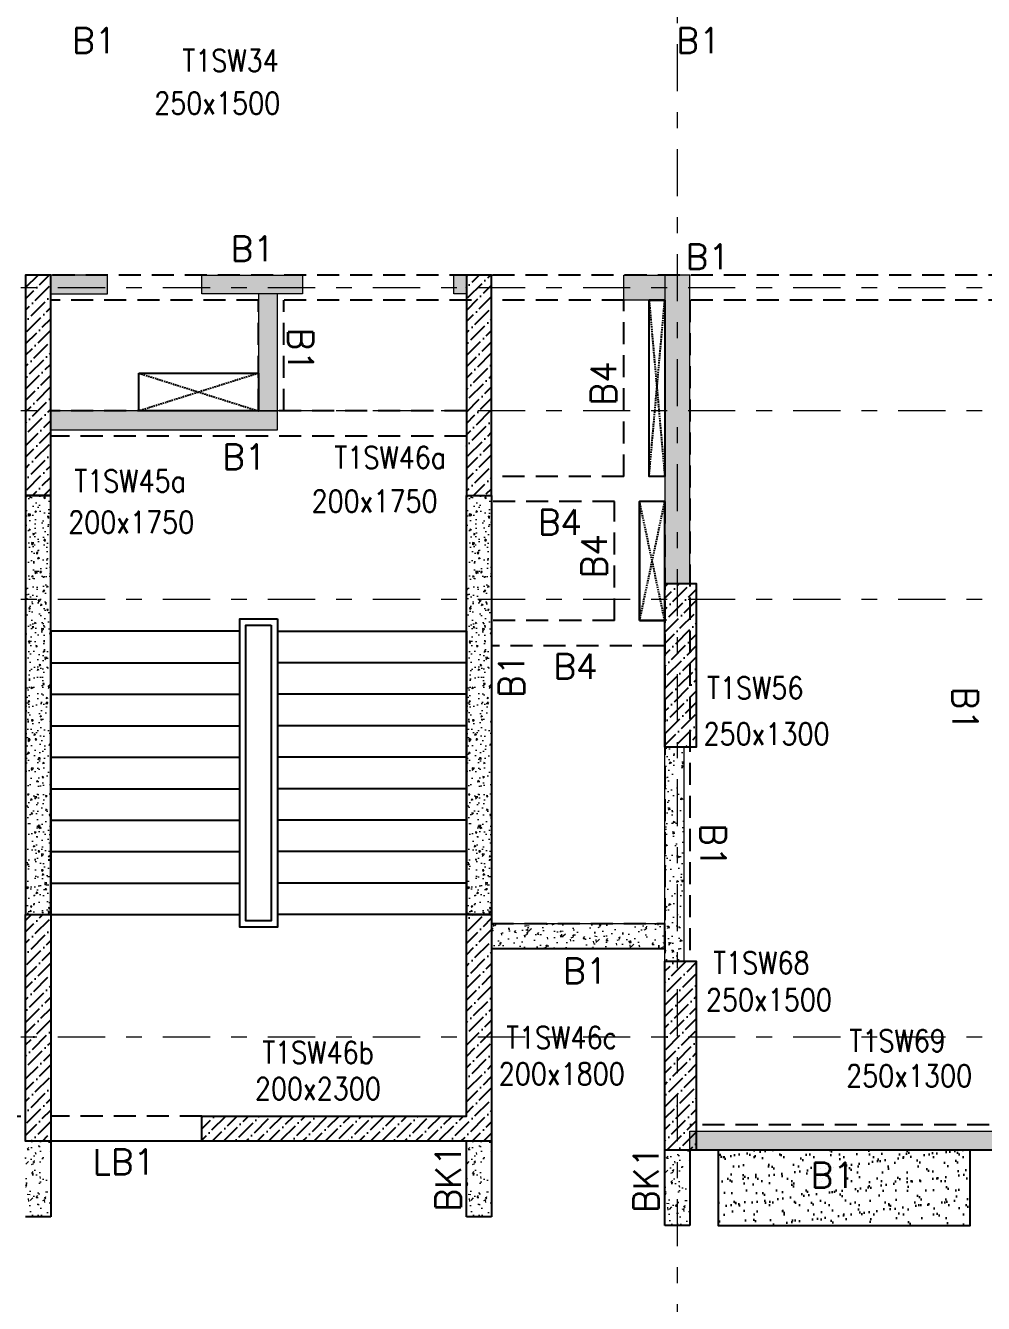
# Model space of a CAD drawing. Header units: millimetres. Extents: x 1078357 to 1340092, y -4684019 to -4550360.
# Drawn here: x 1126851 to 1134455, y -4590830 to -4580680 of the extents above; entities that cross this region are included whole.
import ezdxf

# ---------------------------------------------------------------- set-up
doc = ezdxf.new("R2010")
doc.units = ezdxf.units.MM
for name, pattern in [('CONTINOUS', [0]), ('DGN STYLE 7', [8.34, 3.75, -1.67, 1.25, -1.67]), ('HIDDEN', [0.375, 0.25, -0.125]), ('New Retail block$0$CONTINOUS', [0])]:
    doc.linetypes.add(name, pattern=pattern)
for name, color, linetype, lineweight in [('GRID LINE', 8, 'Continuous', 0), ('HATCH', 8, 'Continuous', 30), ('S-COL-IDEN', 30, 'Continuous', 25), ('S-NON STR RCC WALL', 8, 'Continuous', 0)]:
    doc.layers.add(name, color=color, linetype=linetype, lineweight=lineweight)
for name, color, linetype in [('S-BEAM', 3, 'Continuous'), ('S-BEAM-IDEN', 6, 'Continuous'), ('S-COL', 1, 'Continuous'), ('S-COL_STOP', 12, 'Continuous'), ('S-CUTOUT', 8, 'Continuous'), ('S-SLAB-PROJECTION', 2, 'New Retail block$0$CONTINOUS'), ('S-STAIR', 21, 'Continuous')]:
    doc.layers.add(name, color=color, linetype=linetype)
doc.styles.add('ROMANS', font='romans.shx', dxfattribs={"width": 0.85})
pattern_1 = [(230, (2269361.92, -9113557.24), (-182.184669, 15.9390855), [19.05, -209.55]), (175, (2269361.92, -9113557.24), (35.2434214, -191.056845), [15.24, -167.640584]), (280.4514447, (2269346.74, -9113555.9), (-146.941247, -175.117752), [16.190009, -178.0902446]), (226.1842, (2269361.92, -9113608.04), (-271.079041, 42.042328), [28.575, -314.325]), (276.6355576, (2269339.33, -9113604.53), (-237.404134, -247.426125), [24.285023, -267.135608]), (171.184151, (2269361.92, -9113608.04), (-237.404134, -247.426125), [22.859967, -251.459732]), (201, (2269336.52, -9113595.34), (-151.6143913, 102.265198), [19.05, -209.55]), (146, (2269336.52, -9113595.34), (-61.802028, -184.187966), [15.24, -167.64]), (251.451445, (2269323.88, -9113586.81), (-213.416419, -81.922769), [16.190009, -178.0899376]), (217.5, (2269361.92, -9113557.236), (-3.08860325, -84.5550389), [0, -165.608, 0, -170.18, 0, -168.275]), (187.5, (2269361.92, -9113557.24), (-66.8196625, -100.1805748), [0, -97.028, 0, -161.798, 0, -64.135]), (147.5, (2269418.56, -9113557.236), (-135.5905952, 5.728744), [0, -63.5, 0, -198.12, 0, -262.89]), (137.5, (2269443.96, -9113557.24), (-148.1291814, -25.426491), [0, -82.55, 0, -131.572, 0, -186.69])]
pattern_2 = [(45, (2236684.96, -9406181.02), (33.67596045, 123.4785217), [158.75, -31.75, 0, -31.75])]

msp = doc.modelspace()

# ---------------------------------------------------------------- hatches: boundary and pattern name
at = {"layer": 'HATCH'}
h = msp.add_hatch(dxfattribs=at)
h.set_pattern_fill('AR-SAND', color=8, scale=3, angle=179.97015)
h.set_pattern_definition([(37.47015413, (-3919682.55, 18781897.14), (-4.72361136, 146.8264517), [0, -115.824, 0, -129.54, 0, -123.825]), (7.4701541, (-3919682.55, 18781897.14), (134.9689868, 214.9772528), [0, -62.484, 0, -104.394, 0, -40.005]), (327.4701541, (-3919776.28, 18781897.19), (237.2979035, 0.3075449), [0, -38.1, 0, -137.16, 0, -179.07]), (317.4701541, (-3919776.28, 18781897.19), (229.1017424, 66.759465), [0, -19.05, 0, -89.916, 0, -102.87])])
h.paths.add_polyline_path([(1134350.4, -4589611.5), (1132350.4, -4589611.5), (1132350.4, -4590211.5), (1134350.4, -4590211.5)])
at = {"layer": 'S-COL_STOP', "lineweight": 25}
h = msp.add_hatch(dxfattribs=at)
h.set_pattern_fill('ANSI36', color=8, scale=20)
h.set_pattern_definition(pattern_2)
h.paths.add_polyline_path([(1127050.6, -4584411.5), (1127050.6, -4582661.5), (1126850.6, -4582661.5), (1126850.6, -4584411.5), (1127050.6, -4584411.5)], is_closed=False)
h = msp.add_hatch(dxfattribs=at)
h.set_pattern_fill('ANSI36', color=8, scale=20)
h.set_pattern_definition(pattern_2)
h.paths.add_polyline_path([(1130350.6, -4582661.6), (1130350.6, -4584411.5), (1130550.6, -4584411.5), (1130550.6, -4582661.6), (1130350.6, -4582661.6)], is_closed=False)
h = msp.add_hatch(dxfattribs=at)
h.set_pattern_fill('ANSI36', color=8, scale=20)
h.set_pattern_definition(pattern_2)
h.paths.add_polyline_path([(1131925.6, -4585111.6), (1132175.6, -4585111.6), (1132175.6, -4586411.6), (1131925.6, -4586411.6)])
h = msp.add_hatch(dxfattribs=at)
h.set_pattern_fill('ANSI36', color=8, scale=20)
h.set_pattern_definition(pattern_2)
h.paths.add_polyline_path([(1127050.6, -4589541.5), (1127050.6, -4587741.5), (1126850.6, -4587741.5), (1126850.6, -4589541.5)])
h = msp.add_hatch(dxfattribs=at)
h.set_pattern_fill('ANSI36', color=8, scale=20)
h.set_pattern_definition(pattern_2)
h.paths.add_polyline_path([(1130550.6, -4589541.6), (1130550.6, -4587741.5), (1130350.6, -4587741.5), (1130350.6, -4589341.6), (1128250.6, -4589341.5), (1128250.6, -4589541.5)])
h = msp.add_hatch(dxfattribs=at)
h.set_pattern_fill('ANSI36', color=8, scale=20)
h.set_pattern_definition(pattern_2)
h.paths.add_polyline_path([(1131925.6, -4588111.5), (1132175.6, -4588111.5), (1132175.6, -4589611.5), (1131925.6, -4589611.5)])
at = {"layer": 'S-NON STR RCC WALL', "ltscale": 700}
h = msp.add_hatch(dxfattribs=at)
h.set_pattern_fill('AR-CONC', color=256)
h.set_pattern_definition(pattern_1)
h.paths.add_polyline_path([(1129050.4, -4582811.5), (1128250.4, -4582811.5), (1128250.4, -4582661.5), (1129050.4, -4582661.5)])
h.paths.add_polyline_path([(1127500.4, -4582661.5), (1127050.4, -4582661.5), (1127050.4, -4582811.5), (1127500.4, -4582811.5)])
h.paths.add_polyline_path([(1128700.4, -4583741.4), (1128850.4, -4583741.4), (1128850.4, -4582811.5), (1128700.4, -4582811.5)])
h.paths.add_polyline_path([(1127050.4, -4583891.5), (1128850.4, -4583891.5), (1128850.4, -4583741.5), (1127050.4, -4583741.5)])
h.paths.add_polyline_path([(1132125.4, -4582663.5), (1131925.4, -4582663.5), (1131925.4, -4585111.5), (1132125.4, -4585111.5)])
h.paths.add_polyline_path([(1130250.4, -4582661.5), (1130350.4, -4582661.5), (1130350.4, -4582811.5), (1130250.4, -4582811.5)])
h.paths.add_polyline_path([(1131600.4, -4582661.5), (1131925.4, -4582661.5), (1131925.4, -4582861.5), (1131600.4, -4582861.5)])
at = {"layer": 'S-NON STR RCC WALL'}
h = msp.add_hatch(dxfattribs=at)
h.set_pattern_fill('AR-CONC', color=8, scale=20, angle=180)
h.set_pattern_definition([(230, (3663693.8, -7797357.39), (-143.4520365, 12.550427), [15, -165]), (175, (3663693.8, -7797357.39), (27.7502667, -150.438427), [12, -132]), (280.4514445, (3663681.85, -7797356.34), (-115.7017693, -137.887998), [12.7480384, -140.2284224]), (226.1842, (3663693.8, -7797397.39), (-213.448266, 33.103856), [22.5, -247.5]), (276.6356355, (3663676.01, -7797394.63), (-186.932389, -194.82372), [19.122068, -210.342752]), (171.184164, (3663693.8, -7797397.39), (-186.932389, -194.82372), [18, -198]), (201, (3663673.8, -7797387.39), (-119.3814104, 80.523778), [15, -165]), (146, (3663673.8, -7797387.39), (-48.6630664, -145.030009), [12, -132]), (251.4514447, (3663663.85, -7797380.68), (-168.0444753, -64.5062306), [12.748038, -140.2284224]), (217.5, (3663693.8, -7797357.386), (-2.43197106, -66.57877077), [0, -130.4, 0, -134, 0, -132.5]), (187.5, (3663693.8, -7797357.386), (-52.6139075, -78.8823424), [0, -76.4, 0, -127.4, 0, -50.5]), (147.5, (3663738.4, -7797357.386), (-106.7644872, 4.51097435), [0, -50, 0, -156, 0, -207]), (137.5, (3663758.4, -7797357.39), (-116.6372339, -20.0209965), [0, -65, 0, -103.6, 0, -147])])
h.paths.add_polyline_path([(1127050.6, -4587741.5), (1127050.6, -4584411.5), (1126851.1, -4584411.5), (1126851.1, -4587741.5)])
h = msp.add_hatch(dxfattribs=at)
h.set_pattern_fill('AR-CONC', color=8, scale=20, angle=180)
h.set_pattern_definition([(230, (3667193.8, -7797357.39), (-143.4520365, 12.550427), [15, -165]), (175, (3667193.8, -7797357.39), (27.7502667, -150.438427), [12, -132]), (280.4514445, (3667181.85, -7797356.34), (-115.7017693, -137.887998), [12.7480384, -140.2284224]), (226.1842, (3667193.8, -7797397.39), (-213.448266, 33.103856), [22.5, -247.5]), (276.6356355, (3667176.01, -7797394.63), (-186.932389, -194.82372), [19.122068, -210.342752]), (171.184164, (3667193.8, -7797397.39), (-186.932389, -194.82372), [18, -198]), (201, (3667173.8, -7797387.39), (-119.3814104, 80.523778), [15, -165]), (146, (3667173.8, -7797387.39), (-48.6630664, -145.030009), [12, -132]), (251.4514447, (3667163.85, -7797380.68), (-168.0444753, -64.5062306), [12.748038, -140.2284224]), (217.5, (3667193.8, -7797357.387), (-2.43197106, -66.57877077), [0, -130.4, 0, -134, 0, -132.5]), (187.5, (3667193.8, -7797357.39), (-52.6139075, -78.8823424), [0, -76.4, 0, -127.4, 0, -50.5]), (147.5, (3667238.4, -7797357.387), (-106.7644872, 4.51097435), [0, -50, 0, -156, 0, -207]), (137.5, (3667258.4, -7797357.39), (-116.6372339, -20.0209965), [0, -65, 0, -103.6, 0, -147])])
h.paths.add_polyline_path([(1130550.6, -4587741.5), (1130550.6, -4584411.5), (1130351.1, -4584411.5), (1130351.1, -4587741.5)])
at = {"layer": 'S-NON STR RCC WALL', "ltscale": 700}
h = msp.add_hatch(dxfattribs=at)
h.set_pattern_fill('AR-CONC', color=256)
h.set_pattern_definition(pattern_1)
h.paths.add_polyline_path([(1131925.4, -4586411.5), (1132075.4, -4586411.5), (1132075.4, -4588111.4), (1131925.4, -4588111.4)])
at = {"layer": 'S-NON STR RCC WALL'}
h = msp.add_hatch(dxfattribs=at)
h.set_pattern_fill('AR-CONC', color=256)
h.set_pattern_definition([(50, (-7420169.34, 32981026.75), (182.184669, -15.93908554), [19.05, -209.55]), (355, (-7420169.34, 32981026.75), (-35.2434214, 191.0568452), [15.24, -167.6405842]), (100.4514447, (-7420154.16, 32981025.43), (146.9412471, 175.1177519), [16.1900088, -178.0902446]), (46.1842, (-7420169.34, 32981077.55), (271.0790409, -42.0423279), [28.575, -314.325]), (96.6355576, (-7420146.75, 32981074.05), (237.404134, 247.4261246), [24.2850231, -267.1356082]), (351.1841512, (-7420169.34, 32981077.55), (237.404134, 247.4261246), [22.859967, -251.459732]), (21, (-7420143.94, 32981064.85), (151.61439127, -102.2651982), [19.05, -209.55]), (326, (-7420143.94, 32981064.85), (61.80202835, 184.1879661), [15.24, -167.64]), (71.451445, (-7420131.3, 32981056.33), (213.4164193, 81.9227689), [16.1900088, -178.0899376]), (37.5, (-7420169.34, 32981026.755), (3.08860325, 84.55503887), [0, -165.608, 0, -170.18, 0, -168.275]), (7.5, (-7420169.34, 32981026.755), (66.8196625, 100.18057482), [0, -97.028, 0, -161.798, 0, -64.135]), (327.5, (-7420225.98, 32981026.755), (135.59059517, -5.72874399), [0, -63.5, 0, -198.12, 0, -262.89]), (317.5, (-7420251.38, 32981026.75), (148.1291814, 25.42649103), [0, -82.55, 0, -131.572, 0, -186.69])])
h.paths.add_polyline_path([(1131925.4, -4588761.4), (1131925.4, -4588761.4), (1131925.4, -4588011.4), (1130550.4, -4588011.4), (1130550.4, -4587811.5), (1131925.4, -4587811.5)])
h = msp.add_hatch(dxfattribs=at)
h.set_pattern_fill('AR-CONC', color=256, angle=180)
h.set_pattern_definition([(50, (-8503321.86, 37649565.84), (182.184669, -15.93908554), [19.05, -209.55]), (355, (-8503321.86, 37649565.84), (-35.2434214, 191.0568452), [15.24, -167.6405842]), (100.4514447, (-8503306.68, 37649564.51), (146.9412471, 175.1177519), [16.1900088, -178.0902446]), (46.1842, (-8503321.86, 37649616.64), (271.0790409, -42.0423279), [28.575, -314.325]), (96.6355576, (-8503299.27, 37649613.14), (237.404134, 247.4261246), [24.2850231, -267.1356082]), (351.1841512, (-8503321.86, 37649616.64), (237.404134, 247.4261246), [22.859967, -251.459732]), (21, (-8503296.46, 37649603.94), (151.61439127, -102.2651982), [19.05, -209.55]), (326, (-8503296.46, 37649603.94), (61.80202835, 184.1879661), [15.24, -167.64]), (71.451445, (-8503283.83, 37649595.42), (213.4164193, 81.9227689), [16.1900088, -178.0899376]), (37.5, (-8503321.86, 37649565.84), (3.08860325, 84.55503887), [0, -165.608, 0, -170.18, 0, -168.275]), (7.5, (-8503321.86, 37649565.84), (66.81966251, 100.18057482), [0, -97.028, 0, -161.798, 0, -64.135]), (327.5, (-8503378.503, 37649565.84), (135.59059517, -5.72874399), [0, -63.5, 0, -198.12, 0, -262.89]), (317.5, (-8503403.9, 37649565.84), (148.1291814, 25.42649103), [0, -82.55, 0, -131.572, 0, -186.69])])
h.paths.add_polyline_path([(1127050.4, -4589541.4), (1126850.4, -4589541.4), (1126850.4, -4590141.4), (1127050.4, -4590141.4), (1127050.4, -4590141.4), (1127050.4, -4589541.5)], is_closed=False)
h = msp.add_hatch(dxfattribs=at)
h.set_pattern_fill('AR-CONC', color=256, angle=180)
h.set_pattern_definition([(50, (-8499821.86, 37649565.84), (182.184669, -15.93908554), [19.05, -209.55]), (355, (-8499821.86, 37649565.84), (-35.2434214, 191.0568452), [15.24, -167.6405842]), (100.4514447, (-8499806.68, 37649564.51), (146.9412471, 175.1177519), [16.1900088, -178.0902446]), (46.1842, (-8499821.86, 37649616.64), (271.0790409, -42.0423279), [28.575, -314.325]), (96.6355576, (-8499799.27, 37649613.14), (237.404134, 247.4261246), [24.2850231, -267.1356082]), (351.1841512, (-8499821.86, 37649616.64), (237.404134, 247.4261246), [22.859967, -251.459732]), (21, (-8499796.46, 37649603.94), (151.61439127, -102.2651982), [19.05, -209.55]), (326, (-8499796.46, 37649603.94), (61.80202835, 184.1879661), [15.24, -167.64]), (71.451445, (-8499783.83, 37649595.42), (213.4164193, 81.9227689), [16.1900088, -178.0899376]), (37.5, (-8499821.86, 37649565.84), (3.08860325, 84.55503887), [0, -165.608, 0, -170.18, 0, -168.275]), (7.5, (-8499821.86, 37649565.84), (66.81966251, 100.18057482), [0, -97.028, 0, -161.798, 0, -64.135]), (327.5, (-8499878.503, 37649565.84), (135.59059517, -5.72874399), [0, -63.5, 0, -198.12, 0, -262.89]), (317.5, (-8499903.9, 37649565.84), (148.1291814, 25.42649103), [0, -82.55, 0, -131.572, 0, -186.69])])
h.paths.add_polyline_path([(1130550.4, -4589541.4), (1130350.4, -4589541.4), (1130350.4, -4590141.4), (1130550.4, -4590141.4), (1130550.4, -4590141.4), (1130550.4, -4589541.5)], is_closed=False)
h = msp.add_hatch(dxfattribs=at)
h.set_pattern_fill('AR-CONC', color=256)
h.set_pattern_definition([(50, (-6322944.62, 28297957.53), (182.184669, -15.93908554), [19.05, -209.55]), (355, (-6322944.62, 28297957.53), (-35.2434214, 191.0568452), [15.24, -167.6405842]), (100.4514447, (-6322929.44, 28297956.2), (146.9412471, 175.1177519), [16.1900088, -178.0902446]), (46.1842, (-6322944.62, 28298008.33), (271.0790409, -42.042328), [28.575, -314.325]), (96.6355576, (-6322922.03, 28298004.83), (237.404134, 247.4261246), [24.2850231, -267.1356082]), (351.1841512, (-6322944.62, 28298008.33), (237.404134, 247.4261246), [22.859967, -251.459732]), (21, (-6322919.22, 28297995.63), (151.6143913, -102.2651982), [19.05, -209.55]), (326, (-6322919.22, 28297995.63), (61.8020283, 184.1879661), [15.24, -167.64]), (71.451445, (-6322906.59, 28297987.11), (213.4164193, 81.9227689), [16.1900088, -178.0899376]), (37.5, (-6322944.623, 28297957.53), (3.08860325, 84.55503887), [0, -165.608, 0, -170.18, 0, -168.275]), (7.5, (-6322944.62, 28297957.53), (66.8196625, 100.18057482), [0, -97.028, 0, -161.798, 0, -64.135]), (327.5, (-6323001.265, 28297957.53), (135.59059517, -5.72874399), [0, -63.5, 0, -198.12, 0, -262.89]), (317.5, (-6323026.67, 28297957.53), (148.1291814, 25.42649103), [0, -82.55, 0, -131.572, 0, -186.69])])
h.paths.add_polyline_path([(1137122.5, -4589611.5), (1132125.4, -4589611.5), (1132125.4, -4589461.5), (1137122.5, -4589461.5)])
h = msp.add_hatch(dxfattribs=at)
h.set_pattern_fill('AR-CONC', color=256, angle=180)
h.set_pattern_definition([(50, (-8498246.85, 37649495.84), (182.184669, -15.93908554), [19.05, -209.55]), (355, (-8498246.85, 37649495.84), (-35.2434214, 191.0568452), [15.24, -167.6405842]), (100.4514447, (-8498231.66, 37649494.51), (146.9412471, 175.1177519), [16.1900088, -178.0902446]), (46.1842, (-8498246.85, 37649546.64), (271.0790409, -42.0423279), [28.575, -314.325]), (96.6355576, (-8498224.26, 37649543.14), (237.404134, 247.4261246), [24.2850231, -267.1356082]), (351.1841512, (-8498246.85, 37649546.64), (237.404134, 247.4261246), [22.859967, -251.459732]), (21, (-8498221.45, 37649533.94), (151.61439127, -102.2651982), [19.05, -209.55]), (326, (-8498221.45, 37649533.94), (61.80202835, 184.1879661), [15.24, -167.64]), (71.451445, (-8498208.81, 37649525.42), (213.4164193, 81.9227689), [16.1900088, -178.0899376]), (37.5, (-8498246.846, 37649495.84), (3.08860325, 84.55503887), [0, -165.608, 0, -170.18, 0, -168.275]), (7.5, (-8498246.85, 37649495.84), (66.81966251, 100.18057482), [0, -97.028, 0, -161.798, 0, -64.135]), (327.5, (-8498303.49, 37649495.84), (135.59059517, -5.72874399), [0, -63.5, 0, -198.12, 0, -262.89]), (317.5, (-8498328.89, 37649495.84), (148.1291814, 25.42649103), [0, -82.55, 0, -131.572, 0, -186.69])])
h.paths.add_polyline_path([(1132125.4, -4589611.4), (1131925.4, -4589611.4), (1131925.4, -4590211.4), (1132125.4, -4590211.4), (1132125.4, -4590211.4), (1132125.4, -4589611.5)], is_closed=False)

# ---------------------------------------------------------------- linework, layer by layer
at = {"layer": 'GRID LINE', "linetype": 'DGN STYLE 7', "ltscale": 100, "elevation": 0}
for points in [[(1132025.4, -4592877.8), (1132025.4, -4570606.9)], [(1111260.2, -4582761.5), (1206623.6, -4582761.5)], [(1111260.2, -4583736.5), (1206623.6, -4583736.5)], [(1111260.2, -4585236.5), (1206623.6, -4585236.5)], [(1111260.2, -4588711.5), (1206623.6, -4588711.5)]]:
    msp.add_lwpolyline(points, dxfattribs=at)
at = {"layer": 'S-BEAM', "linetype": 'HIDDEN', "ltscale": 700}
for p, q in [((1130390.4, -4582661.4, 0), (1127050.4, -4582661.4, 0)), ((1137819.2, -4582661.5, 0), (1130550.4, -4582661.5, 0)), ((1128700.4, -4582861.4, 0), (1127050.4, -4582861.4, 0)), ((1128700.4, -4583741.5, 0), (1128700.4, -4582861.4, 0)), ((1130390.4, -4582861.4, 0), (1128850.4, -4582861.4, 0)), ((1128900.4, -4583741.5, 0), (1128900.4, -4582861.4, 0)), ((1131600.4, -4582861.5, 0), (1130550.4, -4582861.5, 0)), ((1131600.4, -4584261.4, 0), (1131600.4, -4582861.5, 0)), ((1131925.4, -4582861.5, 0), (1131800.4, -4582861.5, 0)), ((1131925.4, -4582861.5, 0), (1131925.4, -4584261.4, 0)), ((1137819.2, -4582861.5, 0), (1132125.4, -4582861.5, 0)), ((1132125.4, -4582861.5, 0), (1132125.4, -4588111.4, 0)), ((1128700.4, -4583741.5, 0), (1127050.4, -4583741.5, 0)), ((1130350.4, -4583741.5, 0), (1128850.4, -4583741.5, 0)), ((1130350.4, -4583941.5, 0), (1127050.4, -4583941.5, 0)), ((1131600.4, -4584261.4, 0), (1130550.4, -4584261.4, 0)), ((1131925.4, -4584261.4, 0), (1131800.4, -4584261.4, 0)), ((1131525.4, -4584461.4, 0), (1130550.4, -4584461.4, 0)), ((1131525.4, -4585406.4, 0), (1131525.4, -4584461.4, 0)), ((1131925.4, -4584461.4, 0), (1131925.4, -4588111.4, 0)), ((1131525.4, -4585406.4, 0), (1130550.4, -4585406.4, 0)), ((1131925.4, -4585606.4, 0), (1130550.4, -4585606.4, 0)), ((1130550.4, -4587811.4, 0), (1131925.4, -4587811.4, 0)), ((1124275.3, -4589341.5, 0), (1126850.6, -4589341.5, 0)), ((1128250.4, -4589341.4, 0), (1127050.4, -4589341.4, 0)), ((1137125.4, -4589411.4, 0), (1132125.4, -4589411.4, 0))]:
    msp.add_line(p, q, dxfattribs=at)
at = {"layer": 'S-BEAM', "linetype": 'Continuous', "ltscale": 700}
for p, q in [((1131800.4, -4584261.4, 0), (1131800.4, -4582861.5, 0)), ((1131925.4, -4584461.4, 0), (1131725.4, -4584461.4, 0)), ((1131725.4, -4585406.4, 0), (1131725.4, -4584461.4, 0)), ((1131925.4, -4585406.4, 0), (1131725.4, -4585406.4, 0))]:
    msp.add_line(p, q, dxfattribs=at)
at = {"layer": 'S-BEAM', "linetype": 'CONTINOUS', "ltscale": 700}
for p, q in [((1131925.4, -4588011.4, 0), (1131925.4, -4587811.4, 0)), ((1130550.4, -4588011.4, 0), (1131925.4, -4588011.4, 0)), ((1128250.4, -4589541.4, 0), (1127050.4, -4589541.4, 0)), ((1127050.4, -4589541.5, 0), (1127050.4, -4590141.5, 0)), ((1130350.4, -4590141.5, 0), (1130350.4, -4589541.5, 0)), ((1130550.4, -4589541.5, 0), (1130550.4, -4590141.5, 0)), ((1131925.4, -4590211.5, 0), (1131925.4, -4589611.5, 0)), ((1137125.4, -4589611.4, 0), (1132125.4, -4589611.4, 0)), ((1132125.4, -4589611.5, 0), (1132125.4, -4590211.5, 0)), ((1127050.4, -4590141.5, 0), (1126850.4, -4590141.5, 0)), ((1130550.4, -4590141.5, 0), (1130350.4, -4590141.5, 0)), ((1132125.4, -4590211.5, 0), (1131925.4, -4590211.5, 0))]:
    msp.add_line(p, q, dxfattribs=at)
at = {"layer": 'S-BEAM', "linetype": 'Continuous', "ltscale": 700, "elevation": 0}
for points in [[(1127050.6, -4584411.5), (1126850.6, -4584411.5), (1126850.6, -4587741.5), (1127050.6, -4587741.5)], [(1130350.6, -4584411.5), (1130550.6, -4584411.5), (1130550.6, -4587741.5), (1130350.6, -4587741.5)]]:
    msp.add_lwpolyline(points, close=True, dxfattribs=at)
at = {"layer": 'S-COL', "color": 1, "lineweight": 25}
msp.add_line((1126850.6, -4584411.5, 0), (1127050.6, -4584411.5, 0), dxfattribs=at)
at = {"layer": 'S-COL_STOP', "lineweight": 25, "elevation": 0}
for points in [[(1127050.6, -4584411.5), (1127050.6, -4582661.5), (1126850.6, -4582661.5), (1126850.6, -4584411.5)], [(1131925.6, -4585111.6), (1132175.6, -4585111.6), (1132175.6, -4586411.6), (1131925.6, -4586411.6)], [(1131925.6, -4588111.5), (1132175.6, -4588111.5), (1132175.6, -4589611.5), (1131925.6, -4589611.5)]]:
    msp.add_lwpolyline(points, close=True, dxfattribs=at)
for points in [[(1130350.6, -4582661.6), (1130350.6, -4584411.5), (1130550.6, -4584411.5), (1130550.6, -4582661.6), (1130350.6, -4582661.6)], [(1127050.6, -4587741.5), (1127050.6, -4589541.5), (1126850.6, -4589541.5), (1126850.6, -4587741.5), (1127050.6, -4587741.5)], [(1130550.6, -4587741.5), (1130550.6, -4589541.6), (1128250.6, -4589541.5), (1128250.6, -4589341.5), (1130350.6, -4589341.6), (1130350.6, -4587741.5), (1130550.6, -4587741.5)]]:
    msp.add_lwpolyline(points, dxfattribs=at)
at = {"layer": 'S-CUTOUT', "linetype": 'HIDDEN', "ltscale": 50}
for p, q in [((1131800.4, -4584261.4, 0), (1131925.4, -4582861.4, 0)), ((1131800.4, -4582861.4, 0), (1131925.4, -4584261.4, 0)), ((1127750.4, -4583441.4, 0), (1128700.4, -4583741.4, 0)), ((1128700.4, -4583441.4, 0), (1127750.4, -4583741.4, 0)), ((1131725.4, -4585406.4, 0), (1131925.4, -4584461.5, 0)), ((1131925.4, -4585406.4, 0), (1131725.4, -4584461.5, 0))]:
    msp.add_line(p, q, dxfattribs=at)
at = {"layer": 'S-CUTOUT', "linetype": 'CONTINOUS', "ltscale": 500, "elevation": 0}
for points in [[(1131800.4, -4582861.4), (1131925.4, -4582861.4), (1131925.4, -4584261.4), (1131800.4, -4584261.4)], [(1127750.4, -4583441.4), (1128700.4, -4583441.4), (1128700.4, -4583741.5), (1127750.4, -4583741.5)], [(1131725.4, -4585406.4), (1131925.4, -4585406.4), (1131925.4, -4584461.5), (1131725.4, -4584461.5)]]:
    msp.add_lwpolyline(points, close=True, dxfattribs=at)
at = {"layer": 'S-NON STR RCC WALL', "elevation": 0}
for points in [[(1127500.4, -4582661.5), (1127050.4, -4582661.5), (1127050.4, -4582811.5), (1127500.4, -4582811.5)], [(1129050.4, -4582811.5), (1128250.4, -4582811.5), (1128250.4, -4582661.5), (1129050.4, -4582661.5)], [(1130250.4, -4582661.5), (1130350.4, -4582661.5), (1130350.4, -4582811.5), (1130250.4, -4582811.5)], [(1131600.4, -4582661.5), (1131925.4, -4582661.5), (1131925.4, -4582861.5), (1131600.4, -4582861.5)], [(1132125.4, -4582663.5), (1131925.4, -4582663.5), (1131925.4, -4585111.5), (1132125.4, -4585111.5)], [(1128700.4, -4583741.4), (1128850.4, -4583741.4), (1128850.4, -4582811.5), (1128700.4, -4582811.5)], [(1127050.4, -4583891.5), (1128850.4, -4583891.5), (1128850.4, -4583741.5), (1127050.4, -4583741.5)], [(1127050.3, -4587741.5), (1127050.6, -4584411.5), (1126851.1, -4584411.5), (1126850.9, -4587741.5)], [(1130550.3, -4587741.5), (1130550.6, -4584411.5), (1130351.1, -4584411.5), (1130350.9, -4587741.5)], [(1131925.4, -4586411.5), (1132075.4, -4586411.5), (1132075.4, -4588111.4), (1131925.4, -4588111.4)], [(1131925.4, -4588011.4), (1131925.4, -4588011.4), (1131925.4, -4588011.4), (1130550.4, -4588011.4), (1130550.4, -4587811.5), (1131925.4, -4587811.5)], [(1137122.5, -4589611.5), (1132125.4, -4589611.5), (1132125.4, -4589461.5), (1137122.5, -4589461.5)]]:
    msp.add_lwpolyline(points, close=True, dxfattribs=at)
at = {"layer": 'S-SLAB-PROJECTION', "elevation": 0}
msp.add_lwpolyline([(1134350.4, -4589611.5), (1132350.4, -4589611.5), (1132350.4, -4590211.5), (1134350.4, -4590211.5)], close=True, dxfattribs=at)
at = {"layer": 'S-STAIR', "elevation": 0}
for points in [[(1128850.4, -4585391.5), (1128850.4, -4587841.5), (1128550.4, -4587841.5), (1128550.4, -4585391.5)], [(1128800.4, -4585441.5), (1128800.4, -4587791.5), (1128600.4, -4587791.5), (1128600.4, -4585441.5)]]:
    msp.add_lwpolyline(points, close=True, dxfattribs=at)
for points in [[(1128550.4, -4585491.5), (1127050.4, -4585491.5)], [(1127050.4, -4585491.5), (1127050.4, -4587741.5), (1128550.4, -4587741.5)], [(1128850.4, -4585491.5), (1130350.4, -4585491.5)], [(1130350.4, -4585491.5), (1130350.4, -4587741.5), (1128850.4, -4587741.5)], [(1127050.4, -4585741.5), (1128550.4, -4585741.5)], [(1130350.4, -4585741.5), (1128850.4, -4585741.5)], [(1127050.4, -4585991.5), (1128550.4, -4585991.5)], [(1130350.4, -4585991.5), (1128850.4, -4585991.5)], [(1127050.4, -4586241.5), (1128550.4, -4586241.5)], [(1130350.4, -4586241.5), (1128850.4, -4586241.5)], [(1127050.4, -4586491.5), (1128550.4, -4586491.5)], [(1130350.4, -4586491.5), (1128850.4, -4586491.5)], [(1127050.4, -4586741.5), (1128550.4, -4586741.5)], [(1130350.4, -4586741.5), (1128850.4, -4586741.5)], [(1127050.4, -4586991.5), (1128550.4, -4586991.5)], [(1130350.4, -4586991.5), (1128850.4, -4586991.5)], [(1127050.4, -4587241.5), (1128550.4, -4587241.5)], [(1130350.4, -4587241.5), (1128850.4, -4587241.5)], [(1127050.4, -4587491.5), (1128550.4, -4587491.5)], [(1130350.4, -4587491.5), (1128850.4, -4587491.5)]]:
    msp.add_lwpolyline(points, dxfattribs=at)

# ---------------------------------------------------------------- texts
at = {"layer": 'S-BEAM-IDEN', "linetype": 'HIDDEN', "ltscale": 500, "style": 'ROMANS'}
for s, rotation, p in [('B1', 359.99906, (1127219.1, -4580898.7, -2.7)), ('B1', 359.99906, (1132016.1, -4580898.6, -2.7)), ('B1', 359.99906, (1128476.5, -4582551.8, -2.7)), ('B1', 359.99906, (1132090.1, -4582616.3, -2.7)), ('B4', 89.99906, (1131539.4, -4583698, -2.7)), ('B1', 359.99906, (1128410.9, -4584205, -2.7)), ('B4', 359.99906, (1130916.8, -4584724.9, -2.7)), ('B4', 89.99906, (1131464.4, -4585070.4, -2.7)), ('B4', 359.99906, (1131040.6, -4585869.9, -2.7)), ('B1', 269.99906, (1134209.8, -4585932.8, -2.7)), ('B1', 269.99906, (1132209.3, -4587018.4, -2.7)), ('B1', 0.00094, (1131117.3, -4588288.3, -2.7)), ('LB1', 359.99906, (1127381.4, -4589804.9, -2.7)), ('B1', 0.00094, (1133082.1, -4589911.8, -2.7))]:
    msp.add_text(s, height=200, rotation=rotation, dxfattribs=at).set_placement(p)
at = {"layer": 'S-BEAM-IDEN', "linetype": 'HIDDEN', "ltscale": 700, "style": 'ROMANS'}
msp.add_text('B1', height=200, rotation=269.99906, dxfattribs=at).set_placement((1128934.3, -4583079.9, -2.7))
at = {"layer": 'S-BEAM-IDEN', "linetype": 'Continuous', "ltscale": 700, "style": 'ROMANS'}
msp.add_text('B1', height=200, rotation=89.99906, dxfattribs=at).set_placement((1130808.4, -4586020.9, -2.7))
at = {"layer": 'S-BEAM-IDEN', "linetype": 'CONTINOUS', "ltscale": 700, "style": 'ROMANS'}
for p in [(1130305.8, -4590098.7, 50), (1131876, -4590111.1, 50)]:
    msp.add_text('BK1', height=200, rotation=90, dxfattribs=at).set_placement(p)
at = {"layer": 'S-COL-IDEN', "linetype": 'Continuous', "style": 'ROMANS', "width": 0.85}
for s, p in [('T1SW34', (1128095.8, -4581046.1, -320.4)), ('250x1500', (1127871.9, -4581383.7, -320.4)), ('T1SW46a', (1129302.8, -4584197.4, -320.4)), ('T1SW45a', (1127237.7, -4584385.2, -320.4)), ('200x1750', (1129121, -4584545.1, -320.4)), ('200x1750', (1127188.6, -4584712.5, -320.4)), ('T1SW56', (1132261.4, -4586029, -320.4)), ('250x1300', (1132232.9, -4586393.9, -320.4)), ('T1SW68', (1132310.1, -4588211.3, -320.4)), ('250x1500', (1132251.9, -4588505.4, -320.4)), ('T1SW46c', (1130666.4, -4588806.2, -320.4)), ('T1SW69', (1133391.7, -4588830.7, -320.4)), ('T1SW46b', (1128730.1, -4588923.7, -320.4)), ('200x1800', (1130607.2, -4589094.1, -320.4)), ('250x1300', (1133365.1, -4589109.4, -320.4)), ('200x2300', (1128671, -4589211.7, -320.4))]:
    msp.add_text(s, height=175, dxfattribs=at).set_placement(p)

doc.saveas('drawing.dxf')
